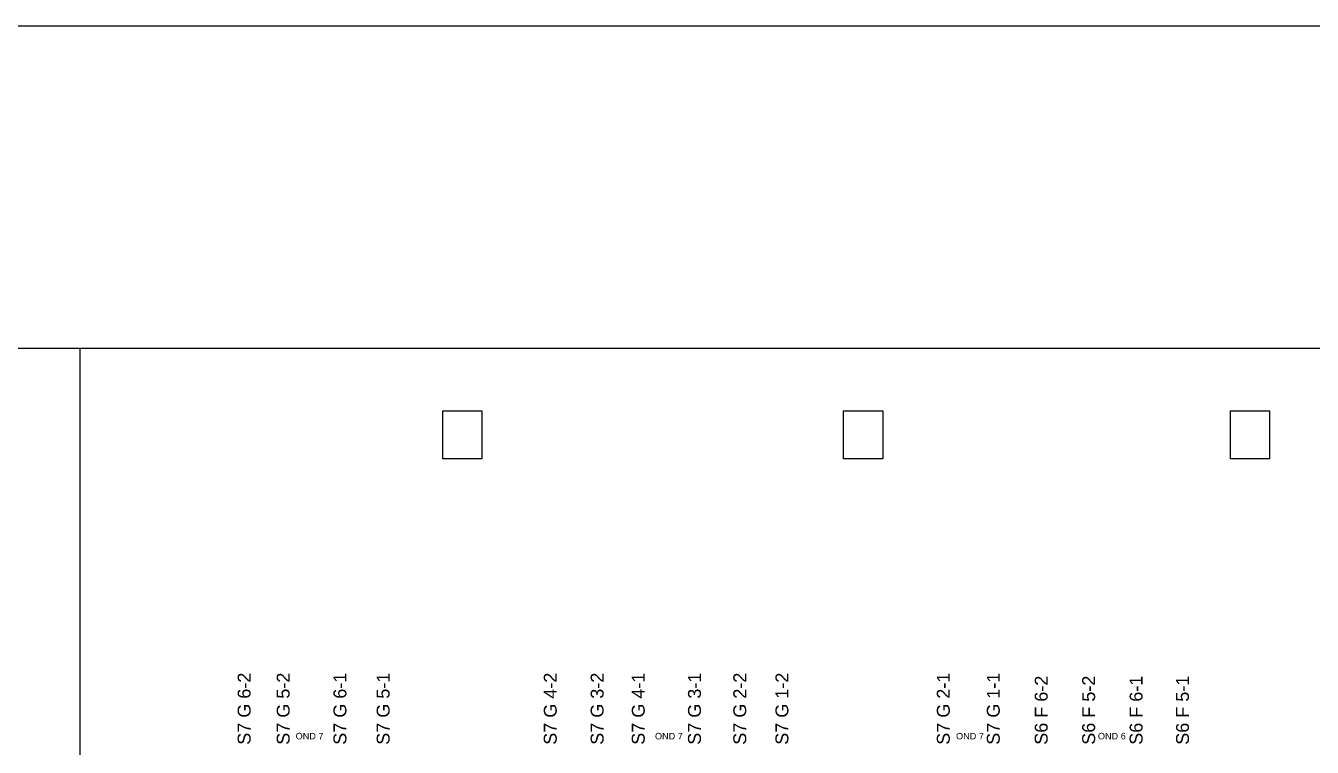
# Model space of a CAD drawing. Header units: inches. Extents: x 38 to 634, y 49 to 167.
# Drawn here: x 257.76 to 297.23, y 142.36 to 164.52 of the extents above; entities that cross this region are included whole.
import ezdxf

# ---------------------------------------------------------------- set-up
doc = ezdxf.new("R2010")
doc.units = ezdxf.units.IN
doc.header["$MEASUREMENT"] = 0
doc.styles.get("Standard").update_dxf_attribs({"font": 'arial.ttf'})

msp = doc.modelspace()

# ---------------------------------------------------------------- linework, layer by layer
for p, q in [((249.504, 164.518), (376.248, 164.518)), ((112.008, 154.62), (259.425, 154.62)), ((259.425, 154.62), (259.425, 49.836)), ((259.425, 154.62), (297.536, 154.62)), ((259.425, 154.62), (259.425, 152.22)), ((259.425, 154.62), (261.825, 154.62)), ((270.552, 152.697), (271.752, 152.697)), ((270.552, 151.217), (270.552, 152.697)), ((271.752, 152.697), (271.752, 152.417)), ((271.752, 152.417), (271.752, 152.417)), ((271.752, 152.417), (271.752, 151.217)), ((282.851, 152.697), (284.051, 152.697)), ((282.851, 151.217), (282.851, 152.697)), ((284.051, 152.697), (284.051, 152.417)), ((284.051, 152.417), (284.051, 152.417)), ((284.051, 152.417), (284.051, 151.217)), ((294.716, 152.697), (295.916, 152.697)), ((294.716, 151.217), (294.716, 152.697)), ((295.916, 152.697), (295.916, 152.417)), ((295.916, 152.417), (295.916, 152.417)), ((295.916, 152.417), (295.916, 151.217)), ((271.752, 151.217), (270.552, 151.217)), ((284.051, 151.217), (282.851, 151.217)), ((295.916, 151.217), (294.716, 151.217))]:
    msp.add_line(p, q)

# ---------------------------------------------------------------- texts
at = {"color": 5, "char_height": 0.39618, "attachment_point": 1, "rotation": 90}
for s, insert in [('{\\C256;S7 G 6-2}', (264.263, 142.441)), ('{\\C256;S7 G 5-2}', (265.461, 142.441)), ('{\\C256;S7 G 6-1}', (267.202, 142.441)), ('{\\C256;S7 G 5-1}', (268.527, 142.441)), ('{\\C256;S7 G 4-2}', (273.654, 142.441)), ('{\\C256;S7 G 3-2}', (275.091, 142.441)), ('{\\C256;S7 G 4-1}', (276.353, 142.441)), ('{\\C256;S7 G 3-1}', (278.077, 142.441)), ('{\\C256;S7 G 2-2}', (279.467, 142.441)), ('{\\C256;S7 G 1-2}', (280.76, 142.441)), ('{\\C256;S7 G 2-1}', (285.711, 142.441)), ('{\\C256;S7 G 1-1}', (287.244, 142.441)), ('{\\C256;S6 F 6-2}', (288.713, 142.441)), ('{\\C256;S6 F 5-2}', (290.169, 142.441)), ('{\\C256;S6 F 6-1}', (291.624, 142.441)), ('{\\C256;S6 F 5-1}', (293.048, 142.441))]:
    msp.add_mtext_dynamic_manual_height_columns(s, width=4.5035, gutter_width=1.981, heights=[0], dxfattribs=dict(at, insert=insert))
at = {"color": 5, "char_height": 0.2, "attachment_point": 1}
for s, heights, insert in [('{\\C256;OND 7}', [0.207], (266.041, 142.807)), ('{\\C256;OND 7}', [0.207], (277.064, 142.807)), ('{\\C256;OND 7}', [0.207], (286.3, 142.807)), ('{\\C256;OND 6}', [0], (290.651, 142.807))]:
    msp.add_mtext_dynamic_manual_height_columns(s, width=2.27344, gutter_width=1, heights=heights, dxfattribs=dict(at, insert=insert))

doc.saveas('drawing.dxf')
